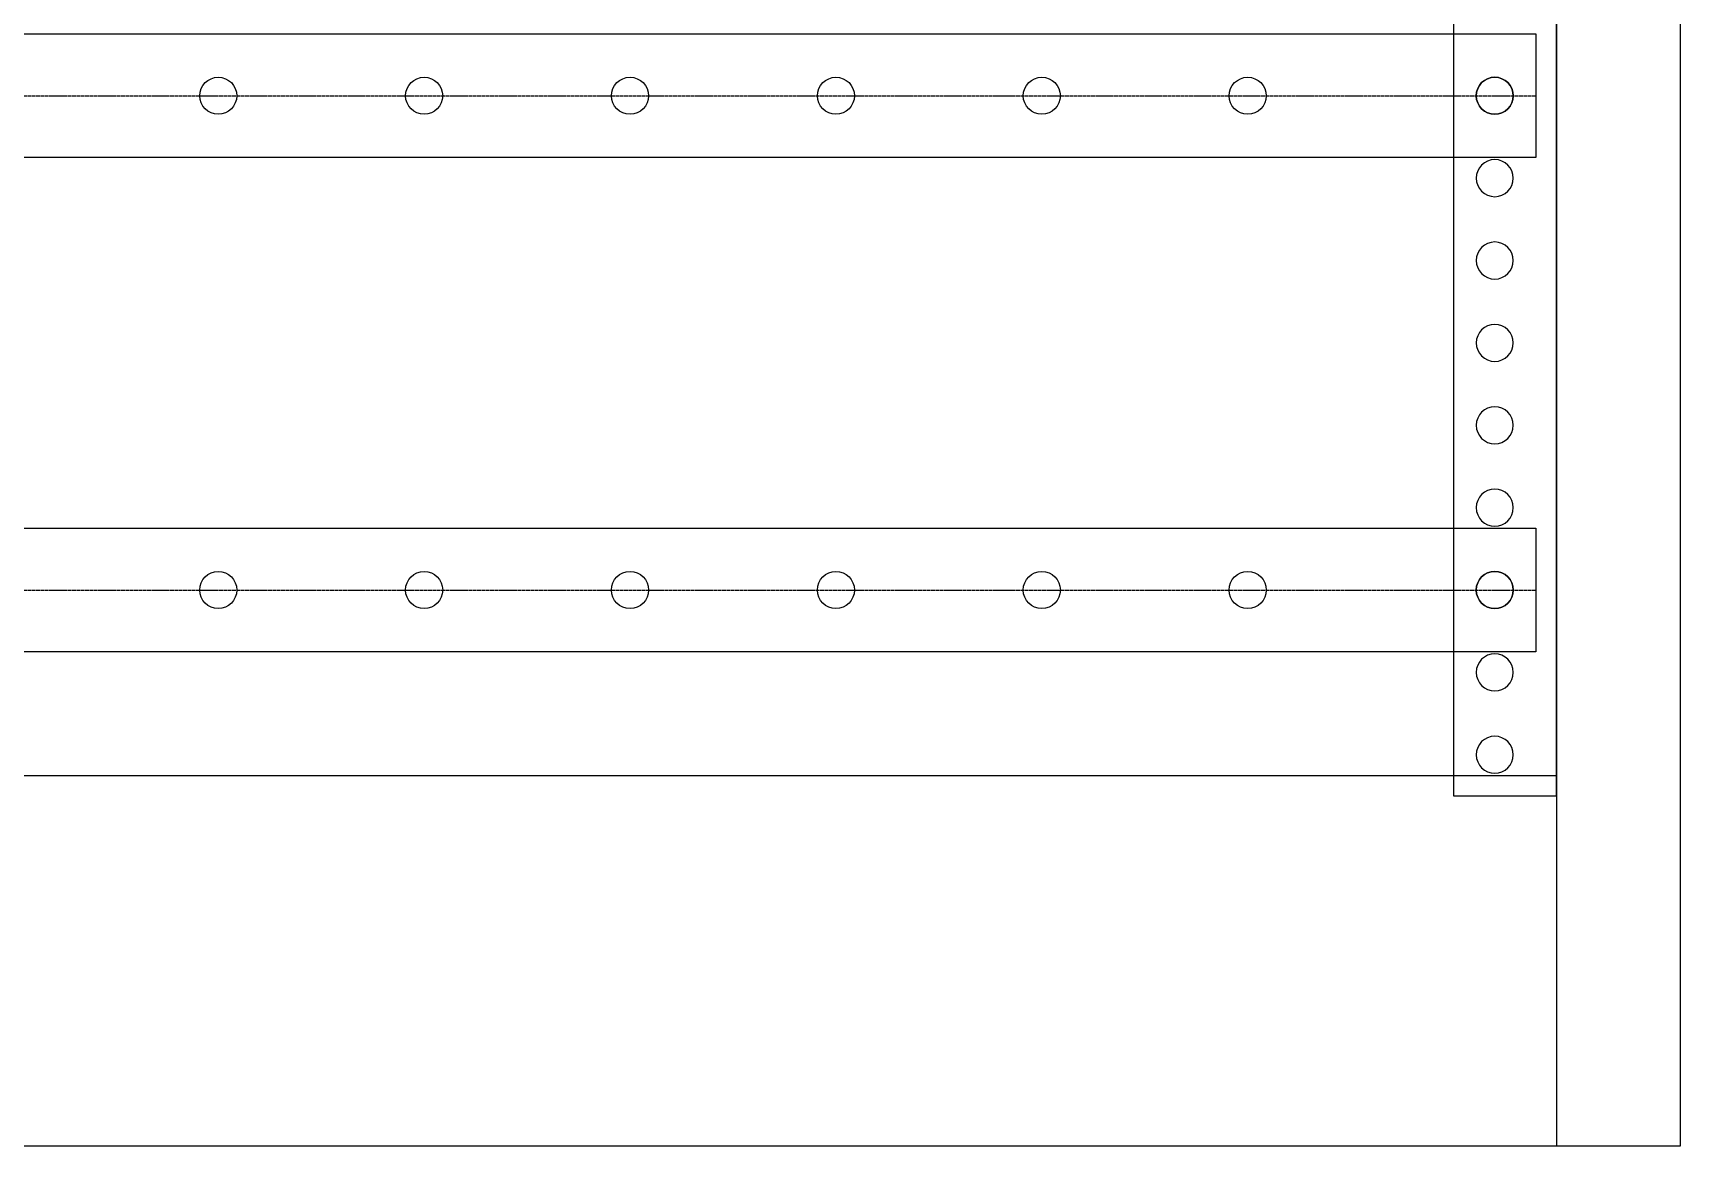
# Model space of a CAD drawing. Extents: x 1639574 to 1640374, y 397700 to 399700.
# Drawn here: x 1639973.7 to 1640373.7, y 397700 to 397970.2 of the extents above; entities that cross this region are included whole.
import ezdxf

# ---------------------------------------------------------------- set-up
doc = ezdxf.new("R2010")
doc.units = 0
doc.header["$MEASUREMENT"] = 0
doc.linetypes.add('LYJS-XX', pattern=[0.35, 0.25, -0.1])
doc.layers.add('LY-JS-BJ', color=7, linetype='Continuous')
doc.layers.add('布置图', color=20, linetype='Continuous')

# ---------------------------------------------------------------- blocks, each defined once
blk = doc.blocks.new('*U24')
at = {"layer": 'LY-JS-BJ', "color": 0}
blk.add_circle((0, 0), 4.5, dxfattribs=at)
blk = doc.blocks.new('*U25')
at = {"layer": 'LY-JS-BJ', "color": 0, "linetype": 'ByBlock', "lineweight": -2, "transparency": 16777216}
for p in [(350, 0), (400, 0), (450, 0), (500, 0), (550, 0), (600, 0)]:
    blk.add_blockref('*U24', p, dxfattribs=at)
blk = doc.blocks.new('A$C7E8D6A90')
at = {"layer": 'LY-JS-BJ', "color": 4, "linetype": 'LYJS-XX'}
for p, q in [((-10, 120), (720, 120)), ((-10, 0), (720, 0))]:
    blk.add_line(p, q, dxfattribs=at)
at = {"layer": 'LY-JS-BJ', "color": 0}
for points in [[(-10, 135), (720, 135), (720, 105), (-10, 105)], [(-10, 15), (720, 15), (720, -15), (-10, -15)]]:
    blk.add_lwpolyline(points, close=True, dxfattribs=at)
for centre in [(710, 120), (710, 0)]:
    blk.add_circle(centre, 4.5, dxfattribs=at)
for p in [(50, 120), (50, 0)]:
    blk.add_blockref('*U25', p, dxfattribs=at)
blk = doc.blocks.new('*U27')
at = {"layer": 'LY-JS-BJ', "color": 6}
blk.add_circle((0, 0), 4.5, dxfattribs=at)
blk = doc.blocks.new('*U28')
at = {"layer": 'LY-JS-BJ', "color": 0, "linetype": 'ByBlock', "lineweight": -2, "transparency": 16777216}
for p in [(0, -1620), (0, -1640), (0, -1660), (0, -1680), (0, -1700), (0, -1720), (0, -1740), (0, -1760), (0, -1780)]:
    blk.add_blockref('*U27', p, dxfattribs=at)

msp = doc.modelspace()

# ---------------------------------------------------------------- linework, layer by layer
at = {"layer": 'LY-JS-BJ', "color": 6, "ltscale": 50}
for points in [[(1640343.69, 399644.99), (1640343.69, 397699.99)], [(1639603.69, 397789.99), (1640343.69, 397789.99)]]:
    msp.add_lwpolyline(points, dxfattribs=at)
at = {"layer": 'LY-JS-BJ', "color": 6, "lineweight": -3}
msp.add_lwpolyline([(1640318.69, 399584.99), (1640318.69, 397784.99), (1640343.69, 397784.99), (1640343.69, 399584.99)], close=True, dxfattribs=at)
at = {"layer": '布置图', "ltscale": 50}
msp.add_lwpolyline([(1639573.69, 399699.99), (1640373.69, 399699.99), (1640373.69, 397699.99), (1639573.69, 397699.99)], close=True, dxfattribs=at)

# ---------------------------------------------------------------- block references
at = {"layer": 'LY-JS-BJ', "color": 6, "lineweight": -3, "xscale": -1}
msp.add_blockref('*U28', (1640328.69, 399574.99), dxfattribs=at)
at = {"layer": 'LY-JS-BJ', "color": 6, "lineweight": -3}
msp.add_blockref('A$C7E8D6A90', (1639618.69, 397834.99), dxfattribs=at)

doc.saveas('drawing.dxf')
